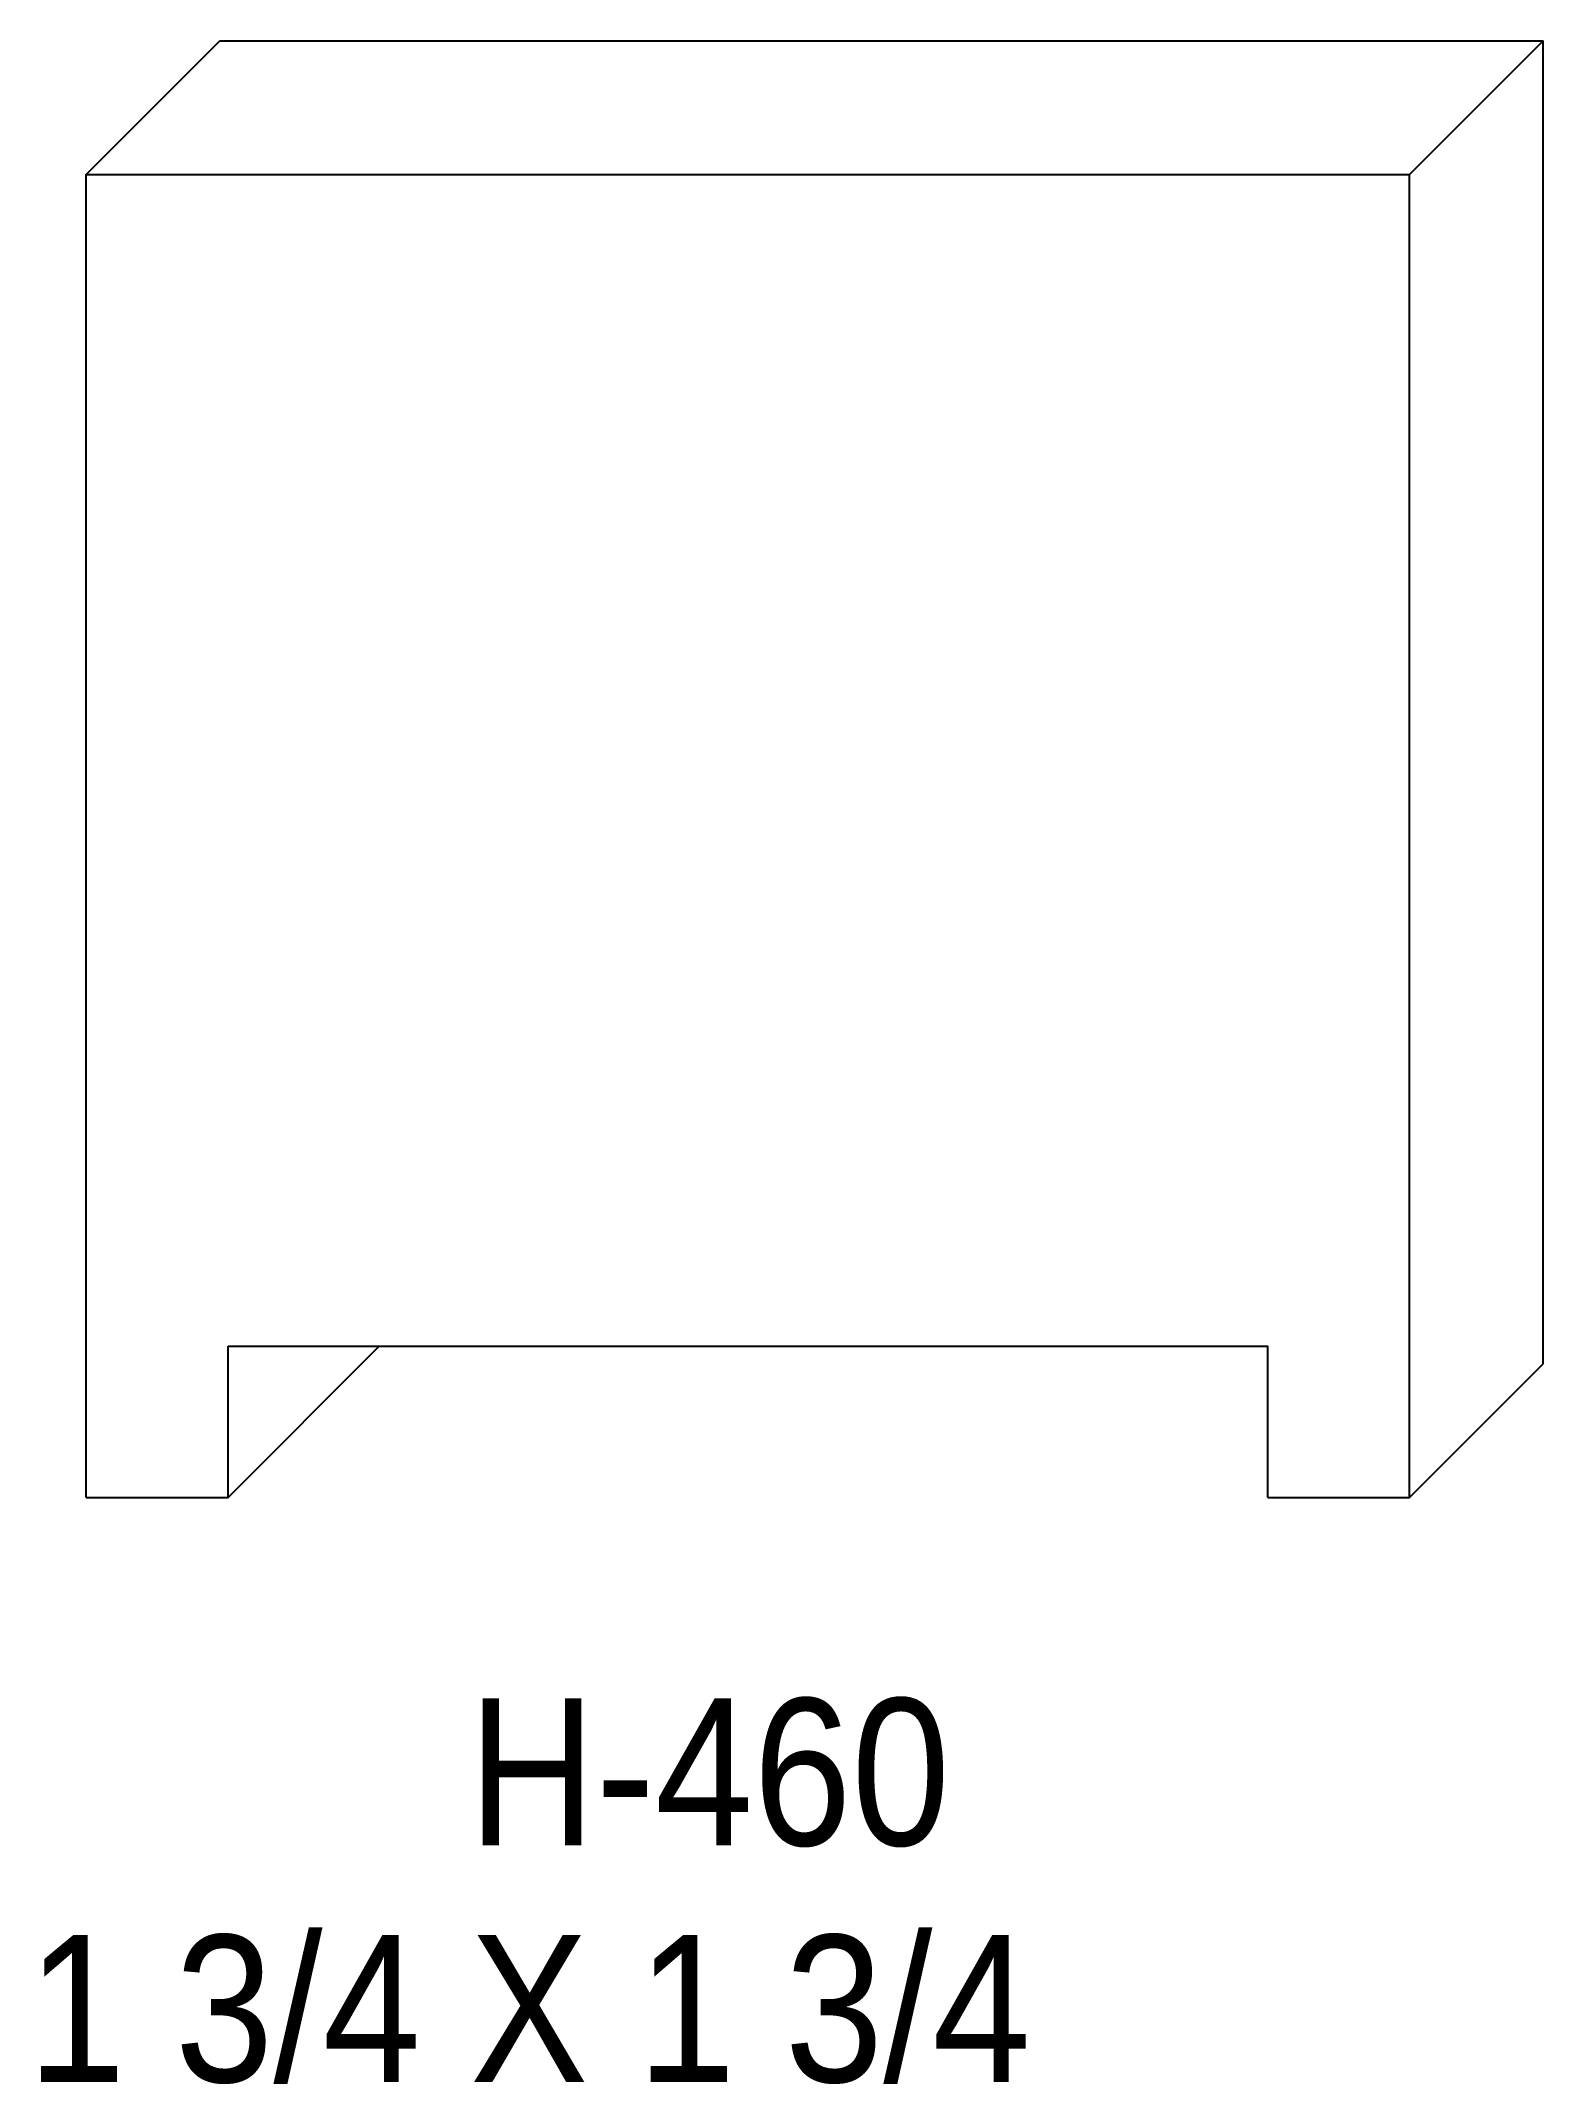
# Model space of a CAD drawing. Extents: x 80.38 to 82.36, y 160.61 to 163.31.
import ezdxf

# ---------------------------------------------------------------- set-up
doc = ezdxf.new("R2010")
doc.units = 0
doc.header["$LTSCALE"] = 5
doc.layers.add('PROFILE', color=7, linetype='CONTINUOUS')
doc.styles.add('TXT', font='TXT', dxfattribs={"height": 3.5})

msp = doc.modelspace()

# ---------------------------------------------------------------- linework, layer by layer
at = {"layer": 'PROFILE', "color": 1, "linetype": 'CONTINUOUS'}
for p, q in [((80.4357, 163.1334), (80.6124, 163.3101)), ((80.6124, 163.3101), (82.3619, 163.3101)), ((82.1852, 163.1334), (82.3619, 163.3101)), ((82.3619, 161.5606), (82.3619, 163.3101)), ((80.4357, 161.3839), (80.4357, 163.1334)), ((80.4357, 163.1334), (82.1852, 163.1334)), ((82.1852, 161.3839), (82.1852, 163.1334)), ((80.6231, 161.3839), (80.8231, 161.5838)), ((80.6231, 161.5838), (81.9978, 161.5838)), ((80.6231, 161.3839), (80.6231, 161.5838)), ((81.9978, 161.3839), (81.9978, 161.5838)), ((82.1852, 161.3839), (82.3619, 161.5606)), ((80.4357, 161.3839), (80.6231, 161.3839)), ((81.9978, 161.3839), (82.1852, 161.3839))]:
    msp.add_line(p, q, dxfattribs=at)

# ---------------------------------------------------------------- texts
at = {"layer": 'PROFILE', "color": 1, "linetype": 'CONTINUOUS', "style": 'TXT', "width": 0.9}
for s, height, p in [('H-460', 0.19439, (80.9405, 160.9236)), ('1 3/4 X 1 3/4', 0.194395, (80.3578, 160.6106))]:
    msp.add_text(s, height=height, dxfattribs=at).set_placement(p)

doc.saveas('drawing.dxf')
